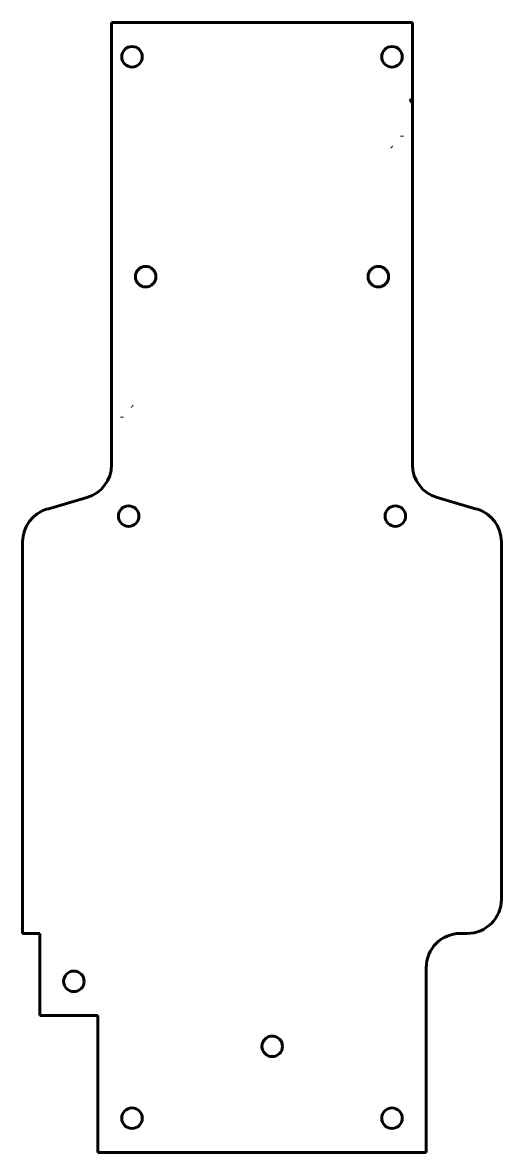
# Model space of a CAD drawing. Header units: millimetres. Extents: x -35 to 35, y -46 to 119.
import ezdxf

# ---------------------------------------------------------------- set-up
doc = ezdxf.new("R2010")
doc.units = ezdxf.units.MM
doc.linetypes.add('K5LT_BASIC', pattern=[0])
doc.linetypes.add('K5LT_REINFORCED', pattern=[0])

msp = doc.modelspace()

# ---------------------------------------------------------------- linework, layer by layer
at = {"color": 150, "linetype": 'K5LT_BASIC', "lineweight": 60, "true_color": 0x0080ff}
for p, q in [((-22, 54.51), (-22, 119.14)), ((-22, 119.14), (22, 119.14)), ((22, 54.51), (22, 119.14)), ((-31.38, 48.04), (-25.62, 49.7)), ((31.38, 48.04), (25.62, 49.7)), ((-35, -14), (-35, 43.24)), ((35, -9), (35, 43.24)), ((-32.5, -14), (-35, -14)), ((-32.5, -26), (-32.5, -14)), ((29, -14), (30, -14)), ((24, -46), (24, -19)), ((-24, -26), (-32.5, -26)), ((-24, -46), (-24, -26)), ((-24, -46), (24, -46))]:
    msp.add_line(p, q, dxfattribs=at)
at = {"color": 134, "linetype": 'K5LT_REINFORCED', "lineweight": 100, "true_color": 0x009696}
msp.add_lwpolyline([(22, 107.98), (21.72, 107.82), (22, 107.34)], dxfattribs=at)
at = {"color": 150, "linetype": 'K5LT_BASIC', "lineweight": 60, "true_color": 0x0080ff}
for centre in [(-19, 114.14), (19, 114.14), (-17, 82), (17, 82), (-19.5, 47), (19.5, 47), (-27.5, -21), (1.5, -30.5), (-19, -41), (19, -41)]:
    msp.add_circle(centre, 1.5, dxfattribs=at)
at = {"color": 134, "linetype": 'K5LT_REINFORCED', "lineweight": 100, "true_color": 0x009696}
for centre, start, end in [((19, 102.5), 0, 2.6541), ((19, 102.5), 267.3459, 270), ((-19, 61.5), 87.3459, 90), ((-19, 61.5), 180, 182.6541)]:
    msp.add_arc(centre, 1.5, start, end, dxfattribs=at)
at = {"color": 150, "linetype": 'K5LT_BASIC', "lineweight": 60, "true_color": 0x0080ff}
for centre, start, end in [((-27, 54.51), 286.0569, 0), ((27, 54.51), 180, 253.9431), ((-30, 43.24), 106.0569, 180), ((30, 43.24), 0, 73.9431), ((30, -9), 270, 0), ((29, -19), 90, 180)]:
    msp.add_arc(centre, 5, start, end, dxfattribs=at)

doc.saveas('drawing.dxf')
